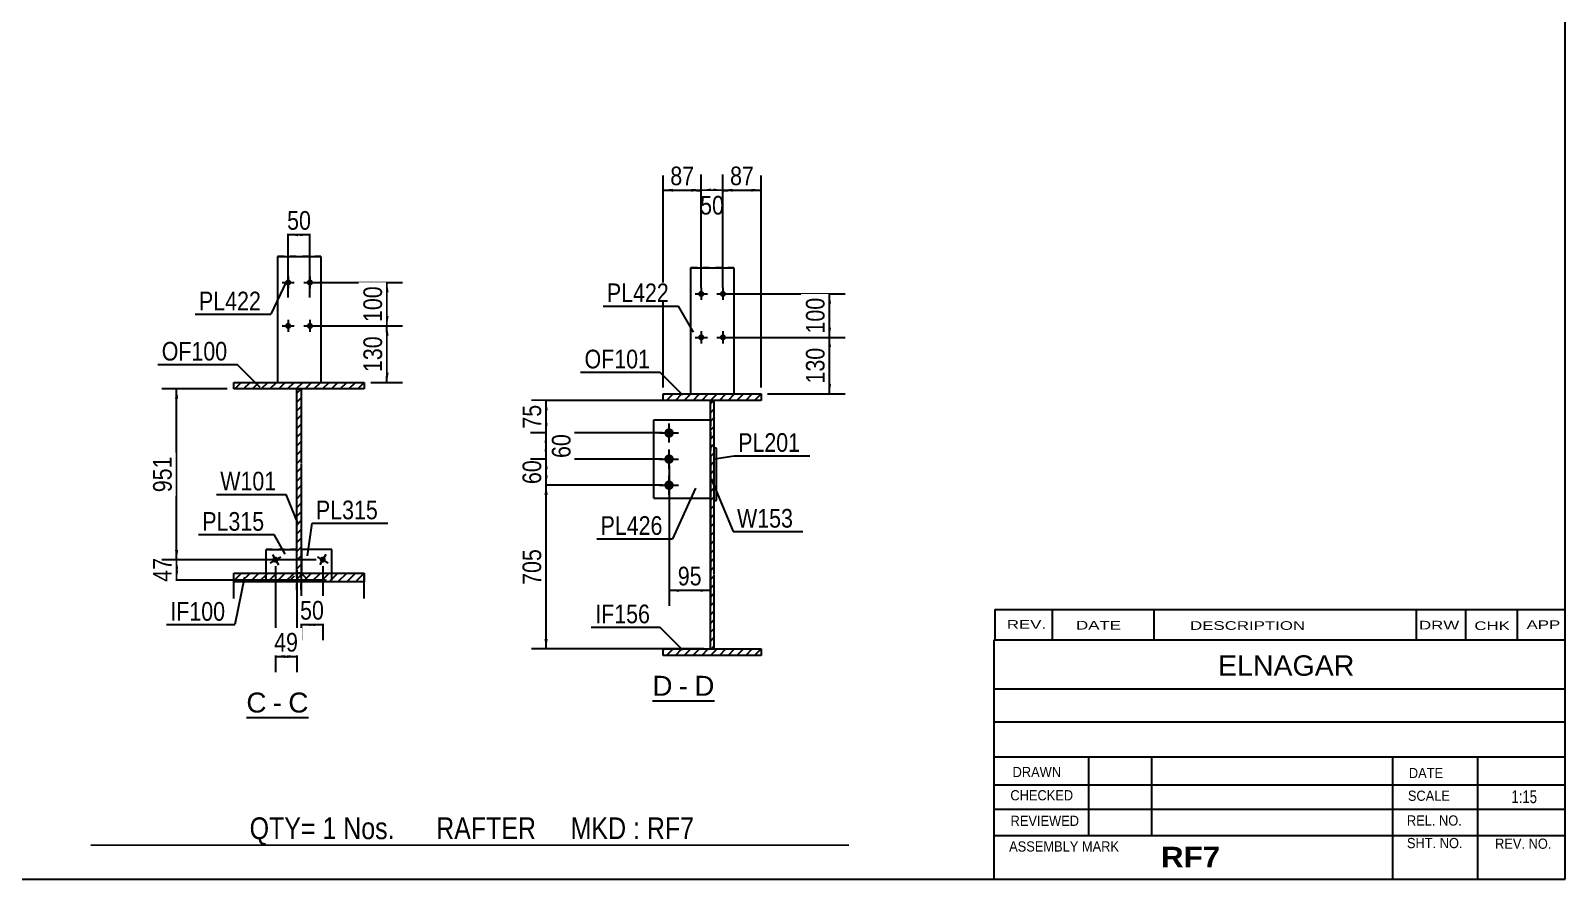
# Model space of a CAD drawing. Header units: millimetres. Extents: x -351 to 51, y -188 to 89.
# Drawn here: x -184.1 to 51.3, y -188.2 to -58 of the extents above; entities that cross this region are included whole.
import ezdxf

# ---------------------------------------------------------------- set-up
doc = ezdxf.new("R2010")
doc.units = ezdxf.units.MM
doc.linetypes.add('DXK_LINE_DOT1', pattern=[1.8814, 0.9407, -0.9407])
doc.styles.add('Arial', font='ARIAL.TTF', dxfattribs={"height": 0.2})
doc.styles.add('Arial Bold', font='ARIALBD.TTF', dxfattribs={"height": 0.2})
doc.styles.add('Arial Narrow', font='ARIALN.TTF', dxfattribs={"height": 0.2})

# ---------------------------------------------------------------- blocks, each defined once
blk = doc.blocks.new('Unknown-623466646-1210')
at = {"color": 5, "linetype": 'Continuous'}
for p, q in [((51.27, -188.17), (51.27, 88.83)), ((-348.73, -188.17), (51.27, -188.17))]:
    blk.add_line(p, q, dxfattribs=at)
blk = doc.blocks.new('Unknown-623466646-12 - 8306')
at = {"color": 7, "linetype": 'Continuous'}
blk.add_line((-88.73, -160.77), (-79.22, -160.77), dxfattribs=at)
at = {"color": 0, "linetype": 'Continuous'}
blk.add_wipeout([(-85.64, -160.02), (-85.64, -156.82), (-88.73, -156.82), (-88.73, -160.02)], dxfattribs=at)
blk.add_wipeout([(-83.26, -160.02), (-83.26, -156.82), (-84.68, -156.82), (-84.68, -160.02)], dxfattribs=at)
at = {"color": 96, "linetype": 'Continuous', "style": 'Arial'}
blk.add_text('D', height=3.06, dxfattribs=at).set_placement((-88.73, -160.02))
at = {"color": 0, "linetype": 'Continuous'}
blk.add_wipeout([(-79.22, -160.02), (-79.22, -156.82), (-82.3, -156.82), (-82.3, -160.02)], dxfattribs=at)
at = {"color": 96, "linetype": 'Continuous', "style": 'Arial'}
for s, p in [('D', (-82.3, -160.02)), ('-', (-84.68, -160.02))]:
    blk.add_text(s, height=3.06, dxfattribs=at).set_placement(p)
blk = doc.blocks.new('Unknown-623466646-14 - 1677')
at = {"color": 7, "linetype": 'Continuous'}
blk.add_line((-150.99, -163.34), (-141.48, -163.34), dxfattribs=at)
at = {"color": 0, "linetype": 'Continuous'}
blk.add_wipeout([(-147.91, -162.59), (-147.91, -159.39), (-150.99, -159.39), (-150.99, -162.59)], dxfattribs=at)
blk.add_wipeout([(-145.52, -162.59), (-145.52, -159.39), (-146.95, -159.39), (-146.95, -162.59)], dxfattribs=at)
at = {"color": 96, "linetype": 'Continuous', "style": 'Arial'}
blk.add_text('C', height=3.06, dxfattribs=at).set_placement((-150.99, -162.59))
at = {"color": 0, "linetype": 'Continuous'}
blk.add_wipeout([(-141.48, -162.59), (-141.48, -159.39), (-144.56, -159.39), (-144.56, -162.59)], dxfattribs=at)
at = {"color": 96, "linetype": 'Continuous', "style": 'Arial'}
for s, p in [('C', (-144.56, -162.59)), ('-', (-146.95, -162.59))]:
    blk.add_text(s, height=3.06, dxfattribs=at).set_placement(p)
blk = doc.blocks.new('Part-623466646-8358 - 8306')
at = {"linetype": 'Continuous'}
h = blk.add_hatch(dxfattribs=at)
h.set_pattern_fill('', scale=0.3, style=0, pattern_type=0)
h.set_pattern_definition([(45, (-72.0698, -152.82), (-0.67352, 0.67352), [])])
h.paths.add_polyline_path([(-72.07, -153.82), (-72.07, -152.82), (-87.07, -152.82), (-87.07, -153.82)])
at = {"color": 2, "linetype": 'Continuous'}
for p, q in [((-87.07, -153.82), (-87.07, -152.82)), ((-87.07, -152.82), (-72.07, -152.82)), ((-72.07, -152.82), (-72.07, -153.82)), ((-72.07, -153.82), (-87.07, -153.82))]:
    blk.add_line(p, q, dxfattribs=at)
blk = doc.blocks.new('Part-623466646-8350 - 8306')
at = {"color": 2, "linetype": 'Continuous'}
for p, q in [((-78.9, -122.05), (-79.3, -122.05)), ((-78.9, -130.05), (-78.9, -122.05)), ((-79.3, -130.05), (-78.9, -130.05))]:
    blk.add_line(p, q, dxfattribs=at)
at = {"color": 7, "linetype": 'DXK_LINE_DOT1'}
blk.add_line((-79.3, -122.05), (-79.3, -130.05), dxfattribs=at)
blk = doc.blocks.new('Part-623466646-8334 - 8306')
at = {"linetype": 'Continuous'}
h = blk.add_hatch(dxfattribs=at)
h.set_pattern_fill('', scale=0.3, style=0, pattern_type=0)
h.set_pattern_definition([(45, (-72.0698, -113.7215), (-0.67352, 0.67352), [])])
h.paths.add_polyline_path([(-72.07, -114.72), (-72.07, -113.72), (-87.07, -113.72), (-87.07, -114.72)])
at = {"color": 2, "linetype": 'Continuous'}
for p, q in [((-87.07, -114.72), (-87.07, -113.72)), ((-87.07, -113.72), (-72.07, -113.72)), ((-72.07, -114.72), (-87.07, -114.72)), ((-72.07, -113.72), (-72.07, -114.72))]:
    blk.add_line(p, q, dxfattribs=at)
blk = doc.blocks.new('Part-623466646-8394 - 8306')
at = {"color": 2, "linetype": 'Continuous'}
for p, q in [((-88.51, -129.72), (-88.51, -117.72)), ((-88.51, -117.72), (-79.84, -117.72)), ((-88.51, -129.72), (-79.84, -129.72))]:
    blk.add_line(p, q, dxfattribs=at)
at = {"color": 7, "linetype": 'DXK_LINE_DOT1'}
blk.add_line((-79.84, -117.72), (-79.84, -129.72), dxfattribs=at)
blk = doc.blocks.new('Part-623466646-8338 - 8306')
at = {"linetype": 'Continuous'}
h = blk.add_hatch(dxfattribs=at)
h.set_pattern_fill('', scale=0.3, style=0, pattern_type=0)
h.set_pattern_definition([(45, (-79.3032, -114.7215), (-0.67352, 0.67352), [])])
h.paths.add_polyline_path([(-79.3, -152.82), (-79.3, -114.72), (-79.84, -114.72), (-79.84, -152.82)])
at = {"color": 2, "linetype": 'Continuous'}
for p, q in [((-79.84, -141.39), (-79.84, -114.72)), ((-79.84, -114.72), (-79.3, -114.72)), ((-79.3, -114.72), (-79.3, -141.39)), ((-79.84, -152.82), (-79.84, -141.49)), ((-79.3, -141.49), (-79.3, -152.82)), ((-79.3, -152.82), (-79.84, -152.82))]:
    blk.add_line(p, q, dxfattribs=at)
blk = doc.blocks.new('Part-623466646-8353 - 8306')
at = {"color": 2, "linetype": 'Continuous'}
for p, q in [((-82.9, -94.39), (-82.9, -113.72)), ((-82.9, -94.39), (-76.24, -94.39)), ((-76.24, -94.39), (-76.24, -113.72))]:
    blk.add_line(p, q, dxfattribs=at)
at = {"color": 7, "linetype": 'DXK_LINE_DOT1'}
for p, q in [((-76.24, -94.39), (-82.9, -94.39)), ((-82.9, -113.72), (-76.24, -113.72))]:
    blk.add_line(p, q, dxfattribs=at)
blk = doc.blocks.new('Bolt-623466646-8424 - 8306')
at = {"linetype": 'Continuous'}
for points in [[(-80.77, -98.39, -1), (-81.7, -98.39, -1)], [(-77.44, -98.39, -1), (-78.37, -98.39, -1)], [(-80.77, -105.05, -1), (-81.7, -105.05, -1)], [(-77.44, -105.05, -1), (-78.37, -105.05, -1)]]:
    blk.add_hatch(color=3, dxfattribs=at).paths.add_polyline_path(points)
at = {"color": 3, "linetype": 'Continuous'}
for p, q in [((-82.17, -98.39), (-80.3, -98.39)), ((-81.24, -97.45), (-81.24, -99.32)), ((-78.84, -98.39), (-76.97, -98.39)), ((-77.9, -97.45), (-77.9, -99.32)), ((-82.17, -105.05), (-80.3, -105.05)), ((-81.24, -104.12), (-81.24, -105.99)), ((-78.84, -105.05), (-76.97, -105.05)), ((-77.9, -104.12), (-77.9, -105.99))]:
    blk.add_line(p, q, dxfattribs=at)
blk = doc.blocks.new('Bolt-623466646-8442 - 8306')
at = {"linetype": 'Continuous'}
for points in [[(-86.17, -118.99, -1), (-86.17, -120.45, -1)], [(-86.17, -122.99, -1), (-86.17, -124.45, -1)], [(-86.17, -126.99, -1), (-86.17, -128.45, -1)]]:
    blk.add_hatch(color=3, dxfattribs=at).paths.add_polyline_path(points)
at = {"color": 3, "linetype": 'Continuous'}
for p, q in [((-87.64, -119.72), (-84.71, -119.72)), ((-86.17, -121.19), (-86.17, -118.25)), ((-86.17, -125.19), (-86.17, -122.25)), ((-87.64, -123.72), (-84.71, -123.72)), ((-86.17, -129.19), (-86.17, -126.25)), ((-87.64, -127.72), (-84.71, -127.72))]:
    blk.add_line(p, q, dxfattribs=at)
blk = doc.blocks.new('Bolt-623466646-1680 - 1677')
at = {"linetype": 'Continuous'}
blk.add_hatch(color=3, dxfattribs=at).paths.add_polyline_path([(-138.87, -139.38, -1), (-139.68, -138.92, -1)])
at = {"color": 3, "linetype": 'Continuous'}
for p, q in [((-140.09, -138.69), (-138.46, -139.61)), ((-138.81, -138.33), (-139.73, -139.96))]:
    blk.add_line(p, q, dxfattribs=at)
blk = doc.blocks.new('Part-623466646-1707 - 1677')
at = {"color": 2, "linetype": 'Continuous'}
for p, q in [((-146.24, -92.63), (-146.24, -111.96)), ((-146.24, -92.63), (-139.57, -92.63)), ((-139.57, -92.63), (-139.57, -111.96))]:
    blk.add_line(p, q, dxfattribs=at)
at = {"color": 7, "linetype": 'DXK_LINE_DOT1'}
for p, q in [((-139.57, -92.63), (-146.24, -92.63)), ((-146.24, -111.96), (-139.57, -111.96))]:
    blk.add_line(p, q, dxfattribs=at)
blk = doc.blocks.new('Part-623466646-1733 - 1677')
at = {"color": 2, "linetype": 'Continuous'}
for p, q in [((-137.89, -137.61), (-142.55, -137.61)), ((-142.55, -137.61), (-142.55, -141.22)), ((-137.89, -141.22), (-137.89, -137.61))]:
    blk.add_line(p, q, dxfattribs=at)
at = {"color": 7, "linetype": 'DXK_LINE_DOT1'}
for p, q in [((-137.89, -137.61), (-142.55, -137.61)), ((-142.55, -141.22), (-142.55, -141.28)), ((-142.55, -141.28), (-141.55, -142.28)), ((-141.55, -142.28), (-137.89, -142.28)), ((-137.89, -142.28), (-137.89, -141.22))]:
    blk.add_line(p, q, dxfattribs=at)
blk = doc.blocks.new('Part-623466646-1738 - 1677')
at = {"color": 2, "linetype": 'Continuous'}
for p, q in [((-147.93, -137.61), (-143.26, -137.61)), ((-147.93, -141.22), (-147.93, -137.61)), ((-143.26, -141.22), (-143.26, -137.61))]:
    blk.add_line(p, q, dxfattribs=at)
at = {"color": 7, "linetype": 'DXK_LINE_DOT1'}
for p, q in [((-143.26, -137.61), (-147.93, -137.61)), ((-147.93, -142.28), (-147.93, -141.22)), ((-147.93, -142.28), (-144.26, -142.28)), ((-144.26, -142.28), (-143.26, -141.28)), ((-143.26, -141.28), (-143.26, -141.22))]:
    blk.add_line(p, q, dxfattribs=at)
blk = doc.blocks.new('Bolt-623466646-1749 - 1677')
at = {"linetype": 'Continuous'}
blk.add_hatch(color=3, dxfattribs=at).paths.add_polyline_path([(-146.13, -138.92, -1), (-146.95, -139.38, -1)])
at = {"color": 3, "linetype": 'Continuous'}
for p, q in [((-147.35, -139.61), (-145.73, -138.69)), ((-147, -138.33), (-146.08, -139.96))]:
    blk.add_line(p, q, dxfattribs=at)
blk = doc.blocks.new('Bolt-623466646-1775 - 1677')
at = {"linetype": 'Continuous'}
for points in [[(-144.11, -96.63, -1), (-145.04, -96.63, -1)], [(-140.77, -96.63, -1), (-141.71, -96.63, -1)], [(-144.11, -103.3, -1), (-145.04, -103.3, -1)], [(-140.77, -103.3, -1), (-141.71, -103.3, -1)]]:
    blk.add_hatch(color=3, dxfattribs=at).paths.add_polyline_path(points)
at = {"color": 3, "linetype": 'Continuous'}
for p, q in [((-144.57, -95.7), (-144.57, -97.56)), ((-141.24, -95.7), (-141.24, -97.56)), ((-145.51, -96.63), (-143.64, -96.63)), ((-142.17, -96.63), (-140.31, -96.63)), ((-145.51, -103.3), (-143.64, -103.3)), ((-144.57, -102.36), (-144.57, -104.23)), ((-142.17, -103.3), (-140.31, -103.3)), ((-141.24, -102.36), (-141.24, -104.23))]:
    blk.add_line(p, q, dxfattribs=at)
blk = doc.blocks.new('Part-623466646-1784 - 1677')
at = {"linetype": 'Continuous'}
h = blk.add_hatch(dxfattribs=at)
h.set_pattern_fill('', scale=0.3, style=0, pattern_type=0)
h.set_pattern_definition([(45, (-132.9075, -111.9624), (-0.67352, 0.67352), [])])
h.paths.add_polyline_path([(-132.91, -112.96), (-132.91, -111.96), (-152.91, -111.96), (-152.91, -112.96)])
at = {"color": 2, "linetype": 'Continuous'}
for p, q in [((-152.91, -112.96), (-152.91, -111.96)), ((-152.91, -111.96), (-132.91, -111.96)), ((-132.91, -112.96), (-152.91, -112.96)), ((-132.91, -111.96), (-132.91, -112.96))]:
    blk.add_line(p, q, dxfattribs=at)
blk = doc.blocks.new('Part-623466646-1790 - 1677')
at = {"linetype": 'Continuous'}
h = blk.add_hatch(dxfattribs=at)
h.set_pattern_fill('', scale=0.3, style=0, pattern_type=0)
h.set_pattern_definition([(45, (-142.5742, -112.9624), (-0.67352, 0.67352), [])])
h.paths.add_polyline_path([(-142.57, -141.22), (-142.57, -112.96), (-143.24, -112.96), (-143.24, -141.22)])
at = {"color": 2, "linetype": 'Continuous'}
for p, q in [((-143.24, -124.3), (-143.24, -112.96)), ((-143.24, -112.96), (-142.57, -112.96)), ((-142.57, -112.96), (-142.57, -124.3)), ((-143.24, -141.22), (-143.24, -124.4)), ((-142.57, -124.4), (-142.57, -141.22)), ((-142.57, -141.22), (-143.24, -141.22))]:
    blk.add_line(p, q, dxfattribs=at)
at = {"color": 7, "linetype": 'DXK_LINE_DOT1'}
for p, q in [((-143.24, -143.76), (-143.24, -141.22)), ((-142.57, -143.76), (-142.57, -141.22))]:
    blk.add_line(p, q, dxfattribs=at)
blk = doc.blocks.new('Part-623466646-1813 - 1677')
at = {"linetype": 'Continuous'}
h = blk.add_hatch(dxfattribs=at)
h.set_pattern_fill('', scale=0.3, style=0, pattern_type=0)
h.set_pattern_definition([(45, (-132.9075, -141.2236), (-0.67352, 0.67352), [])])
h.paths.add_polyline_path([(-132.91, -142.57), (-132.91, -141.22), (-152.91, -141.22), (-152.91, -142.57)])
at = {"color": 7, "linetype": 'DXK_LINE_DOT1'}
for p, q in [((-152.91, -142.57), (-152.91, -141.22)), ((-132.91, -142.57), (-132.91, -141.22))]:
    blk.add_line(p, q, dxfattribs=at)
at = {"color": 2, "linetype": 'Continuous'}
for p, q in [((-152.91, -142.57), (-152.91, -141.22)), ((-152.91, -141.22), (-132.91, -141.22)), ((-152.91, -145.11), (-152.91, -142.57)), ((-132.91, -142.57), (-152.91, -142.57)), ((-132.91, -141.22), (-132.91, -142.57)), ((-132.91, -145.11), (-132.91, -142.57))]:
    blk.add_line(p, q, dxfattribs=at)
blk = doc.blocks.new('StraightDimension-623466646-8583 - 8306')
at = {"linetype": 'Continuous'}
for points in [[(-79.74, -82.72), (-81.24, -82.47), (-79.74, -82.22)], [(-79.4, -82.22), (-77.9, -82.47), (-79.4, -82.72)]]:
    blk.add_hatch(color=7, dxfattribs=at).paths.add_polyline_path(points)
at = {"color": 7, "linetype": 'Continuous'}
for p, q in [((-81.24, -97.39), (-81.24, -80.07)), ((-77.9, -97.39), (-77.9, -80.07)), ((-81.24, -82.47), (-77.9, -82.47))]:
    blk.add_line(p, q, dxfattribs=at)
at = {"color": 0}
blk.add_wipeout([(-77.14, -86.82), (-77.14, -82.62), (-82, -82.62), (-82, -86.82)], dxfattribs=at)
at = {"color": 3, "style": 'Arial Narrow'}
blk.add_text('50', height=2.863, dxfattribs=at).set_placement((-81.4, -86.22))
blk = doc.blocks.new('StraightDimension-623466646-8551 - 8306')
at = {"linetype": 'Continuous'}
for points in [[(-61.82, -99.89), (-61.57, -98.39), (-61.32, -99.89)], [(-61.32, -103.55), (-61.57, -105.05), (-61.82, -103.55)]]:
    blk.add_hatch(color=7, dxfattribs=at).paths.add_polyline_path(points)
at = {"color": 7, "linetype": 'Continuous'}
for p, q in [((-76.9, -98.39), (-59.17, -98.39)), ((-61.57, -105.05), (-61.57, -98.39)), ((-76.9, -105.05), (-59.17, -105.05))]:
    blk.add_line(p, q, dxfattribs=at)
at = {"color": 0}
blk.add_wipeout([(-61.72, -98.38), (-65.92, -98.38), (-65.92, -105.06), (-61.72, -105.06)], dxfattribs=at)
at = {"color": 3, "style": 'Arial Narrow'}
blk.add_text('100', height=2.863, rotation=90.0002, dxfattribs=at).set_placement((-62.32, -104.46))
blk = doc.blocks.new('StraightDimension-623466646-8552 - 8306')
at = {"linetype": 'Continuous'}
for points in [[(-61.82, -106.55), (-61.57, -105.05), (-61.32, -106.55)], [(-61.32, -112.22), (-61.57, -113.72), (-61.82, -112.22)]]:
    blk.add_hatch(color=7, dxfattribs=at).paths.add_polyline_path(points)
at = {"color": 7, "linetype": 'Continuous'}
for p, q in [((-76.9, -105.05), (-59.17, -105.05)), ((-61.57, -113.72), (-61.57, -105.05)), ((-71.07, -113.72), (-59.17, -113.72))]:
    blk.add_line(p, q, dxfattribs=at)
at = {"color": 0}
blk.add_wipeout([(-61.72, -106.05), (-65.92, -106.05), (-65.92, -112.73), (-61.72, -112.73)], dxfattribs=at)
at = {"color": 3, "style": 'Arial Narrow'}
blk.add_text('130', height=2.863, rotation=90.0002, dxfattribs=at).set_placement((-62.32, -112.13))
blk = doc.blocks.new('StraightDimension-623466646-8561 - 8306')
at = {"linetype": 'Continuous'}
for points in [[(-105.28, -116.22), (-105.03, -114.72), (-104.78, -116.22)], [(-104.78, -118.22), (-105.03, -119.72), (-105.28, -118.22)]]:
    blk.add_hatch(color=7, dxfattribs=at).paths.add_polyline_path(points)
at = {"color": 7, "linetype": 'Continuous'}
for p, q in [((-80.84, -114.72), (-107.28, -114.72)), ((-105.03, -119.72), (-105.03, -114.72)), ((-87.17, -119.72), (-107.28, -119.72))]:
    blk.add_line(p, q, dxfattribs=at)
at = {"color": 0}
blk.add_wipeout([(-105.18, -114.79), (-109.38, -114.79), (-109.38, -119.65), (-105.18, -119.65)], dxfattribs=at)
at = {"color": 3, "style": 'Arial Narrow'}
blk.add_text('75', height=2.863, rotation=90.0002, dxfattribs=at).set_placement((-105.78, -119.05))
blk = doc.blocks.new('StraightDimension-623466646-8564 - 8306')
at = {"linetype": 'Continuous'}
for points in [[(-105.28, -129.22), (-105.03, -127.72), (-104.78, -129.22)], [(-104.78, -151.32), (-105.03, -152.82), (-105.28, -151.32)]]:
    blk.add_hatch(color=7, dxfattribs=at).paths.add_polyline_path(points)
at = {"color": 7, "linetype": 'Continuous'}
for p, q in [((-87.17, -127.72), (-107.28, -127.72)), ((-105.03, -152.82), (-105.03, -127.72)), ((-80.84, -152.82), (-107.28, -152.82))]:
    blk.add_line(p, q, dxfattribs=at)
at = {"color": 0}
blk.add_wipeout([(-105.18, -136.93), (-109.38, -136.93), (-109.38, -143.61), (-105.18, -143.61)], dxfattribs=at)
at = {"color": 3, "style": 'Arial Narrow'}
blk.add_text('705', height=2.863, rotation=90.0002, dxfattribs=at).set_placement((-105.78, -143.01))
blk = doc.blocks.new('StraightDimension-623466646-8582 - 8306')
at = {"linetype": 'Continuous'}
for points in [[(-76.4, -82.72), (-77.9, -82.47), (-76.4, -82.22)], [(-73.57, -82.22), (-72.07, -82.47), (-73.57, -82.72)]]:
    blk.add_hatch(color=7, dxfattribs=at).paths.add_polyline_path(points)
at = {"color": 7, "linetype": 'Continuous'}
for p, q in [((-77.9, -97.39), (-77.9, -80.22)), ((-72.07, -112.72), (-72.07, -80.22)), ((-77.9, -82.47), (-72.07, -82.47))]:
    blk.add_line(p, q, dxfattribs=at)
at = {"color": 0}
blk.add_wipeout([(-72.56, -82.32), (-72.56, -78.12), (-77.41, -78.12), (-77.41, -82.32)], dxfattribs=at)
at = {"color": 3, "style": 'Arial Narrow'}
blk.add_text('87', height=2.863, dxfattribs=at).set_placement((-76.81, -81.72))
blk = doc.blocks.new('StraightDimension-623466646-8584 - 8306')
at = {"linetype": 'Continuous'}
for points in [[(-85.57, -82.72), (-87.07, -82.47), (-85.57, -82.22)], [(-82.74, -82.22), (-81.24, -82.47), (-82.74, -82.72)]]:
    blk.add_hatch(color=7, dxfattribs=at).paths.add_polyline_path(points)
at = {"color": 7, "linetype": 'Continuous'}
for p, q in [((-87.07, -112.72), (-87.07, -80.22)), ((-81.24, -97.39), (-81.24, -80.22)), ((-87.07, -82.47), (-81.24, -82.47))]:
    blk.add_line(p, q, dxfattribs=at)
at = {"color": 0}
blk.add_wipeout([(-81.73, -82.32), (-81.73, -78.12), (-86.58, -78.12), (-86.58, -82.32)], dxfattribs=at)
at = {"color": 3, "style": 'Arial Narrow'}
blk.add_text('87', height=2.863, dxfattribs=at).set_placement((-85.98, -81.72))
blk = doc.blocks.new('StraightDimension-623466646-8672 - 8306')
at = {"linetype": 'Continuous'}
for points in [[(-84.67, -144.09), (-86.17, -143.84), (-84.67, -143.59)], [(-81.34, -143.59), (-79.84, -143.84), (-81.34, -144.09)]]:
    blk.add_hatch(color=7, dxfattribs=at).paths.add_polyline_path(points)
at = {"color": 7, "linetype": 'Continuous'}
for p, q in [((-86.17, -124.72), (-86.17, -146.24)), ((-79.84, -124.72), (-79.84, -146.24)), ((-86.17, -143.84), (-79.84, -143.84))]:
    blk.add_line(p, q, dxfattribs=at)
at = {"color": 0}
blk.add_wipeout([(-80.58, -143.69), (-80.58, -139.49), (-85.43, -139.49), (-85.43, -143.69)], dxfattribs=at)
at = {"color": 3, "style": 'Arial Narrow'}
blk.add_text('95', height=2.863, dxfattribs=at).set_placement((-84.83, -143.09))
blk = doc.blocks.new('StraightDimension-623466646-9466 - 8306')
at = {"linetype": 'Continuous'}
for points in [[(-105.28, -125.22), (-105.03, -123.72), (-104.78, -125.22)], [(-104.78, -126.22), (-105.03, -127.72), (-105.28, -126.22)]]:
    blk.add_hatch(color=7, dxfattribs=at).paths.add_polyline_path(points)
at = {"color": 7, "linetype": 'Continuous'}
for p, q in [((-87.17, -123.72), (-107.28, -123.72)), ((-105.03, -127.72), (-105.03, -123.72)), ((-87.17, -127.72), (-107.28, -127.72))]:
    blk.add_line(p, q, dxfattribs=at)
at = {"color": 0}
blk.add_wipeout([(-105.18, -123.29), (-109.38, -123.29), (-109.38, -128.15), (-105.18, -128.15)], dxfattribs=at)
at = {"color": 3, "style": 'Arial Narrow'}
blk.add_text('60', height=2.863, rotation=90.0002, dxfattribs=at).set_placement((-105.78, -127.55))
blk = doc.blocks.new('StraightDimension-623466646-9468 - 8306')
at = {"linetype": 'Continuous'}
for points in [[(-105.28, -121.22), (-105.03, -119.72), (-104.78, -121.22)], [(-104.78, -122.22), (-105.03, -123.72), (-105.28, -122.22)]]:
    blk.add_hatch(color=7, dxfattribs=at).paths.add_polyline_path(points)
at = {"color": 7, "linetype": 'Continuous'}
for p, q in [((-87.17, -119.72), (-107.43, -119.72)), ((-105.03, -123.72), (-105.03, -119.72)), ((-87.17, -123.72), (-107.43, -123.72))]:
    blk.add_line(p, q, dxfattribs=at)
at = {"color": 0}
blk.add_wipeout([(-100.68, -119.29), (-104.88, -119.29), (-104.88, -124.15), (-100.68, -124.15)], dxfattribs=at)
at = {"color": 3, "style": 'Arial Narrow'}
blk.add_text('60', height=2.863, rotation=90.0002, dxfattribs=at).set_placement((-101.28, -123.55))
blk = doc.blocks.new('StraightDimension-623466646-8698 - 1677')
at = {"linetype": 'Continuous'}
for points in [[(-141.07, -149.34), (-142.57, -149.09), (-141.07, -148.84)], [(-140.77, -148.84), (-139.27, -149.09), (-140.77, -149.34)]]:
    blk.add_hatch(color=7, dxfattribs=at).paths.add_polyline_path(points)
at = {"color": 7, "linetype": 'Continuous'}
for p, q in [((-142.57, -141.17), (-142.57, -151.49)), ((-139.27, -140.15), (-139.27, -151.49)), ((-142.57, -149.09), (-139.27, -149.09))]:
    blk.add_line(p, q, dxfattribs=at)
at = {"color": 0}
blk.add_wipeout([(-138.5, -148.94), (-138.5, -144.74), (-143.35, -144.74), (-143.35, -148.94)], dxfattribs=at)
at = {"color": 3, "style": 'Arial Narrow'}
blk.add_text('50', height=2.863, dxfattribs=at).set_placement((-142.75, -148.34))
blk = doc.blocks.new('StraightDimension-623466646-8684 - 1677')
at = {"linetype": 'Continuous'}
for points in [[(-161.94, -140.65), (-161.69, -139.15), (-161.44, -140.65)], [(-161.44, -140.78), (-161.69, -142.28), (-161.94, -140.78)]]:
    blk.add_hatch(color=7, dxfattribs=at).paths.add_polyline_path(points)
at = {"color": 7, "linetype": 'Continuous'}
for p, q in [((-140.27, -139.15), (-163.94, -139.15)), ((-161.69, -142.28), (-161.69, -139.15)), ((-138.89, -142.28), (-163.94, -142.28))]:
    blk.add_line(p, q, dxfattribs=at)
at = {"color": 0}
blk.add_wipeout([(-161.84, -138.29), (-166.04, -138.29), (-166.04, -143.14), (-161.84, -143.14)], dxfattribs=at)
at = {"color": 3, "style": 'Arial Narrow'}
blk.add_text('47', height=2.863, rotation=90.0002, dxfattribs=at).set_placement((-162.44, -142.54))
blk = doc.blocks.new('StraightDimension-623466646-8683 - 1677')
at = {"linetype": 'Continuous'}
for points in [[(-161.94, -114.46), (-161.69, -112.96), (-161.44, -114.46)], [(-161.44, -137.65), (-161.69, -139.15), (-161.94, -137.65)]]:
    blk.add_hatch(color=7, dxfattribs=at).paths.add_polyline_path(points)
at = {"color": 7, "linetype": 'Continuous'}
for p, q in [((-153.91, -112.96), (-163.94, -112.96)), ((-161.69, -139.15), (-161.69, -112.96)), ((-140.27, -139.15), (-163.94, -139.15))]:
    blk.add_line(p, q, dxfattribs=at)
at = {"color": 0}
blk.add_wipeout([(-161.84, -122.72), (-166.04, -122.72), (-166.04, -129.4), (-161.84, -129.4)], dxfattribs=at)
at = {"color": 3, "style": 'Arial Narrow'}
blk.add_text('951', height=2.863, rotation=90.0002, dxfattribs=at).set_placement((-162.44, -128.8))
blk = doc.blocks.new('StraightDimension-623466646-8706 - 1677')
at = {"linetype": 'Continuous'}
for points in [[(-145.04, -154.24), (-146.54, -153.99), (-145.04, -153.74)], [(-144.76, -153.74), (-143.26, -153.99), (-144.76, -154.24)]]:
    blk.add_hatch(color=7, dxfattribs=at).paths.add_polyline_path(points)
at = {"color": 7, "linetype": 'Continuous'}
for p, q in [((-146.54, -140.15), (-146.54, -156.39)), ((-143.26, -140.76), (-143.26, -156.39)), ((-146.54, -153.99), (-143.26, -153.99))]:
    blk.add_line(p, q, dxfattribs=at)
at = {"color": 0}
blk.add_wipeout([(-142.47, -153.84), (-142.47, -149.64), (-147.33, -149.64), (-147.33, -153.84)], dxfattribs=at)
at = {"color": 3, "style": 'Arial Narrow'}
blk.add_text('49', height=2.863, dxfattribs=at).set_placement((-146.73, -153.24))
blk = doc.blocks.new('StraightDimension-623466646-9380 - 1677')
at = {"linetype": 'Continuous'}
for points in [[(-129.68, -98.13), (-129.43, -96.63), (-129.18, -98.13)], [(-129.18, -101.8), (-129.43, -103.3), (-129.68, -101.8)]]:
    blk.add_hatch(color=7, dxfattribs=at).paths.add_polyline_path(points)
at = {"color": 7, "linetype": 'Continuous'}
for p, q in [((-140.24, -96.63), (-127.03, -96.63)), ((-129.43, -103.3), (-129.43, -96.63)), ((-140.24, -103.3), (-127.03, -103.3))]:
    blk.add_line(p, q, dxfattribs=at)
at = {"color": 0}
blk.add_wipeout([(-129.58, -96.62), (-133.78, -96.62), (-133.78, -103.3), (-129.58, -103.3)], dxfattribs=at)
at = {"color": 3, "style": 'Arial Narrow'}
blk.add_text('100', height=2.863, rotation=90.0002, dxfattribs=at).set_placement((-130.18, -102.7))
blk = doc.blocks.new('StraightDimension-623466646-1883 - 1677')
at = {"linetype": 'Continuous'}
for points in [[(-143.07, -89.55), (-144.57, -89.3), (-143.07, -89.05)], [(-142.74, -89.05), (-141.24, -89.3), (-142.74, -89.55)]]:
    blk.add_hatch(color=7, dxfattribs=at).paths.add_polyline_path(points)
at = {"color": 7, "linetype": 'Continuous'}
for p, q in [((-144.57, -98.96), (-144.57, -87.05)), ((-141.24, -98.96), (-141.24, -87.05)), ((-144.57, -89.3), (-141.24, -89.3))]:
    blk.add_line(p, q, dxfattribs=at)
at = {"color": 0}
blk.add_wipeout([(-140.48, -89.15), (-140.48, -84.95), (-145.34, -84.95), (-145.34, -89.15)], dxfattribs=at)
at = {"color": 3, "style": 'Arial Narrow'}
blk.add_text('50', height=2.863, dxfattribs=at).set_placement((-144.74, -88.55))
blk = doc.blocks.new('StraightDimension-623466646-9381 - 1677')
at = {"linetype": 'Continuous'}
for points in [[(-129.68, -104.8), (-129.43, -103.3), (-129.18, -104.8)], [(-129.18, -110.46), (-129.43, -111.96), (-129.68, -110.46)]]:
    blk.add_hatch(color=7, dxfattribs=at).paths.add_polyline_path(points)
at = {"color": 7, "linetype": 'Continuous'}
for p, q in [((-140.24, -103.3), (-127.03, -103.3)), ((-129.43, -111.96), (-129.43, -103.3)), ((-131.91, -111.96), (-127.03, -111.96))]:
    blk.add_line(p, q, dxfattribs=at)
at = {"color": 0}
blk.add_wipeout([(-129.58, -104.29), (-133.78, -104.29), (-133.78, -110.97), (-129.58, -110.97)], dxfattribs=at)
at = {"color": 3, "style": 'Arial Narrow'}
blk.add_text('130', height=2.863, rotation=90.0002, dxfattribs=at).set_placement((-130.18, -110.37))
blk = doc.blocks.new('CBS_CALLOFF-623466646-11649')
at = {"color": 7, "linetype": 'Continuous'}
blk.add_line((-174.85, -182.9), (-58.62, -182.92), dxfattribs=at)
at = {"color": 3, "linetype": 'Continuous', "style": 'Arial Narrow'}
blk.add_text('QTY= 1 Nos.      RAFTER     MKD : RF7', height=3.3405, dxfattribs=at).set_placement((-150.49, -182.01))
blk = doc.blocks.new('CBS_NAME_BLOG-623466646-11650')
at = {"color": 7, "linetype": 'Continuous'}
for p, q in [((-36.32, -151.42), (51.2, -151.42)), ((-36.32, -188.12), (-36.32, -151.42)), ((-36.32, -158.95), (51.2, -158.95)), ((-36.24, -164.01), (51.27, -164.01)), ((-36.32, -169.38), (51.2, -169.38)), ((-21.79, -181.48), (-21.79, -169.39)), ((-12.11, -181.46), (-12.11, -169.39)), ((24.81, -188.12), (24.81, -169.39)), ((37.86, -188.12), (37.86, -169.38)), ((-36.31, -173.68), (51.27, -173.66)), ((-36.32, -177.42), (51.2, -177.42)), ((-36.32, -181.47), (51.2, -181.47)), ((-36.32, -188.17), (51.27, -188.17))]:
    blk.add_line(p, q, dxfattribs=at)
at = {"color": 3, "linetype": 'Continuous', "style": 'Arial'}
blk.add_text('ELNAGAR', height=3.133, dxfattribs=at).set_placement((-1.99, -156.95))
at = {"color": 3, "linetype": 'Continuous'}
for s, height, style, width, p in [('DRAWN', 1.566, 'Arial', 0.9, (-33.49, -172.49)), ('DATE', 1.566, 'Arial', 0.9, (27.28, -172.65)), ('CHECKED', 1.566, 'Arial', 0.9, (-33.83, -176.06)), ('SCALE', 1.566, 'Arial', 0.9, (27.13, -176.13)), ('1:15', 1.957, 'Arial Narrow', 0.9, (43.01, -176.48)), ('REVIEWED', 1.566, 'Arial', 0.9, (-33.8, -179.98)), ('REL. NO.', 1.566, 'Arial', 0.9, (26.98, -179.93)), ('ASSEMBLY MARK', 1.5663, 'Arial', 0.9, (-34.02, -183.91)), ('RF7', 3.131, 'Arial Bold', 1.1, (-10.74, -186.31)), ('SHT. NO.', 1.566, 'Arial', 0.9, (26.98, -183.39)), ('REV. NO.', 1.566, 'Arial', 0.9, (40.5, -183.49))]:
    blk.add_text(s, height=height, dxfattribs=dict(at, style=style, width=width)).set_placement(p)
blk = doc.blocks.new('CBS_REVISION-623466646-11651')
at = {"color": 7, "linetype": 'Continuous'}
for p, q in [((-36.23, -146.78), (-36.23, -151.42)), ((-36.23, -146.79), (51.27, -146.79)), ((-27.44, -146.79), (-27.44, -151.42)), ((-11.84, -146.78), (-11.84, -151.35)), ((28.41, -146.79), (28.41, -151.41)), ((35.95, -146.79), (35.95, -151.42)), ((43.9, -146.79), (43.9, -151.42)), ((-36.23, -151.42), (51.26, -151.42))]:
    blk.add_line(p, q, dxfattribs=at)
at = {"color": 7, "style": 'Arial Narrow', "width": 1.7}
for s, height, p in [('REV.', 1.326, (-34.37, -149.74)), ('DATE', 1.326, (-23.75, -149.86)), ('DESCRIPTION', 1.3257, (-6.27, -149.91)), ('DRW', 1.326, (28.84, -149.85)), ('CHK', 1.326, (37.33, -149.94)), ('APP', 1.326, (45.33, -149.78))]:
    blk.add_text(s, height=height, dxfattribs=at).set_placement(p)
blk = doc.blocks.new('Mark-623466646-8452 - 8306')
at = {"color": 7, "linetype": 'Continuous'}
blk.add_line((-84.05, -113.94), (-87.59, -110.41), dxfattribs=at)
at = {"color": 0}
blk.add_wipeout([(-89.09, -109.81), (-89.09, -106.81), (-99.13, -106.81), (-99.13, -109.81)], dxfattribs=at)
blk.add_wipeout([(-89.09, -109.81), (-89.09, -106.81), (-99.13, -106.81), (-99.13, -109.81)], dxfattribs=at)
at = {"color": 7, "linetype": 'Continuous'}
blk.add_line((-99.73, -110.41), (-87.59, -110.41), dxfattribs=at)
at = {"color": 3, "style": 'Arial Narrow'}
blk.add_text('OF101', height=2.863, dxfattribs=at).set_placement((-99.13, -109.81))
blk = doc.blocks.new('Mark-623466646-8455 - 8306')
at = {"color": 0}
blk.add_wipeout([(-67.15, -134.23), (-67.15, -131.23), (-75.74, -131.23), (-75.74, -134.23)], dxfattribs=at)
blk.add_wipeout([(-67.15, -134.23), (-67.15, -131.23), (-75.74, -131.23), (-75.74, -134.23)], dxfattribs=at)
at = {"color": 7, "linetype": 'Continuous'}
for p, q in [((-79.71, -126.74), (-76.34, -134.83)), ((-76.34, -134.83), (-65.65, -134.83))]:
    blk.add_line(p, q, dxfattribs=at)
at = {"color": 3, "style": 'Arial Narrow'}
blk.add_text('W153', height=2.863, dxfattribs=at).set_placement((-75.74, -134.23))
blk = doc.blocks.new('Mark-623466646-8458 - 8306')
at = {"color": 0}
blk.add_wipeout([(-66.07, -122.61), (-66.07, -119.61), (-75.57, -119.61), (-75.57, -122.61)], dxfattribs=at)
blk.add_wipeout([(-66.07, -122.61), (-66.07, -119.61), (-75.57, -119.61), (-75.57, -122.61)], dxfattribs=at)
at = {"color": 7, "linetype": 'Continuous'}
for p, q in [((-79.2, -123.67), (-76.17, -123.21)), ((-76.17, -123.21), (-64.57, -123.21))]:
    blk.add_line(p, q, dxfattribs=at)
at = {"color": 3, "style": 'Arial Narrow'}
blk.add_text('PL201', height=2.863, dxfattribs=at).set_placement((-75.57, -122.61))
blk = doc.blocks.new('Mark-623466646-8461 - 8306')
at = {"color": 7, "linetype": 'Continuous'}
blk.add_line((-82.43, -104.27), (-84.7, -100.25), dxfattribs=at)
at = {"color": 0}
blk.add_wipeout([(-86.2, -99.65), (-86.2, -96.65), (-95.7, -96.65), (-95.7, -99.65)], dxfattribs=at)
blk.add_wipeout([(-86.2, -99.65), (-86.2, -96.65), (-95.7, -96.65), (-95.7, -99.65)], dxfattribs=at)
at = {"color": 7, "linetype": 'Continuous'}
blk.add_line((-96.3, -100.25), (-84.7, -100.25), dxfattribs=at)
at = {"color": 3, "style": 'Arial Narrow'}
blk.add_text('PL422', height=2.863, dxfattribs=at).set_placement((-95.7, -99.65))
blk = doc.blocks.new('Mark-623466646-8464 - 8306')
at = {"color": 7, "linetype": 'Continuous'}
blk.add_line((-84.05, -153.04), (-87.59, -149.5), dxfattribs=at)
at = {"color": 0}
blk.add_wipeout([(-89.09, -148.9), (-89.09, -145.9), (-97.49, -145.9), (-97.49, -148.9)], dxfattribs=at)
blk.add_wipeout([(-89.09, -148.9), (-89.09, -145.9), (-97.49, -145.9), (-97.49, -148.9)], dxfattribs=at)
at = {"color": 7, "linetype": 'Continuous'}
blk.add_line((-98.09, -149.5), (-87.59, -149.5), dxfattribs=at)
at = {"color": 3, "style": 'Arial Narrow'}
blk.add_text('IF156', height=2.863, dxfattribs=at).set_placement((-97.49, -148.9))
blk = doc.blocks.new('Mark-623466646-8467 - 8306')
at = {"color": 7, "linetype": 'Continuous'}
blk.add_line((-82.13, -128.2), (-85.66, -135.94), dxfattribs=at)
at = {"color": 0}
blk.add_wipeout([(-87.16, -135.34), (-87.16, -132.34), (-96.67, -132.34), (-96.67, -135.34)], dxfattribs=at)
blk.add_wipeout([(-87.16, -135.34), (-87.16, -132.34), (-96.67, -132.34), (-96.67, -135.34)], dxfattribs=at)
at = {"color": 7, "linetype": 'Continuous'}
blk.add_line((-97.27, -135.94), (-85.66, -135.94), dxfattribs=at)
at = {"color": 3, "style": 'Arial Narrow'}
blk.add_text('PL426', height=2.863, dxfattribs=at).set_placement((-96.67, -135.34))
blk = doc.blocks.new('Mark-623466646-1703 - 1677')
at = {"color": 7, "linetype": 'Continuous'}
blk.add_line((-144.89, -96.52), (-147.24, -101.51), dxfattribs=at)
at = {"color": 0}
blk.add_wipeout([(-148.74, -100.91), (-148.74, -97.91), (-158.25, -97.91), (-158.25, -100.91)], dxfattribs=at)
blk.add_wipeout([(-148.74, -100.91), (-148.74, -97.91), (-158.25, -97.91), (-158.25, -100.91)], dxfattribs=at)
at = {"color": 7, "linetype": 'Continuous'}
blk.add_line((-158.85, -101.51), (-147.24, -101.51), dxfattribs=at)
at = {"color": 3, "style": 'Arial Narrow'}
blk.add_text('PL422', height=2.863, dxfattribs=at).set_placement((-158.25, -100.91))
blk = doc.blocks.new('Mark-623466646-1729 - 1677')
at = {"color": 0}
blk.add_wipeout([(-130.82, -132.95), (-130.82, -129.95), (-140.32, -129.95), (-140.32, -132.95)], dxfattribs=at)
blk.add_wipeout([(-130.82, -132.95), (-130.82, -129.95), (-140.32, -129.95), (-140.32, -132.95)], dxfattribs=at)
at = {"color": 7, "linetype": 'Continuous'}
for p, q in [((-141.6, -138.57), (-140.92, -133.55)), ((-140.92, -133.55), (-129.32, -133.55))]:
    blk.add_line(p, q, dxfattribs=at)
at = {"color": 3, "style": 'Arial Narrow'}
blk.add_text('PL315', height=2.863, dxfattribs=at).set_placement((-140.32, -132.95))
blk = doc.blocks.new('Mark-623466646-1734 - 1677')
at = {"color": 7, "linetype": 'Continuous'}
blk.add_line((-145.06, -138.29), (-146.75, -135.31), dxfattribs=at)
at = {"color": 0}
blk.add_wipeout([(-148.25, -134.71), (-148.25, -131.71), (-157.75, -131.71), (-157.75, -134.71)], dxfattribs=at)
blk.add_wipeout([(-148.25, -134.71), (-148.25, -131.71), (-157.75, -131.71), (-157.75, -134.71)], dxfattribs=at)
at = {"color": 7, "linetype": 'Continuous'}
blk.add_line((-158.35, -135.31), (-146.75, -135.31), dxfattribs=at)
at = {"color": 3, "style": 'Arial Narrow'}
blk.add_text('PL315', height=2.863, dxfattribs=at).set_placement((-157.75, -134.71))
blk = doc.blocks.new('Mark-623466646-1809 - 1677')
at = {"color": 7, "linetype": 'Continuous'}
blk.add_line((-151.26, -141.84), (-152.75, -149.11), dxfattribs=at)
at = {"color": 0}
blk.add_wipeout([(-154.25, -148.51), (-154.25, -145.51), (-162.65, -145.51), (-162.65, -148.51)], dxfattribs=at)
blk.add_wipeout([(-154.25, -148.51), (-154.25, -145.51), (-162.65, -145.51), (-162.65, -148.51)], dxfattribs=at)
at = {"color": 7, "linetype": 'Continuous'}
blk.add_line((-163.25, -149.11), (-152.75, -149.11), dxfattribs=at)
at = {"color": 3, "style": 'Arial Narrow'}
blk.add_text('IF100', height=2.863, dxfattribs=at).set_placement((-162.65, -148.51))
blk = doc.blocks.new('Mark-623466646-1780 - 1677')
at = {"color": 7, "linetype": 'Continuous'}
blk.add_line((-148.89, -112.74), (-152.42, -109.21), dxfattribs=at)
at = {"color": 0}
blk.add_wipeout([(-153.92, -108.61), (-153.92, -105.61), (-163.97, -105.61), (-163.97, -108.61)], dxfattribs=at)
blk.add_wipeout([(-153.92, -108.61), (-153.92, -105.61), (-163.97, -105.61), (-163.97, -108.61)], dxfattribs=at)
at = {"color": 7, "linetype": 'Continuous'}
blk.add_line((-164.57, -109.21), (-152.42, -109.21), dxfattribs=at)
at = {"color": 3, "style": 'Arial Narrow'}
blk.add_text('OF100', height=2.863, dxfattribs=at).set_placement((-163.97, -108.61))
blk = doc.blocks.new('Mark-623466646-1786 - 1677')
at = {"color": 7, "linetype": 'Continuous'}
blk.add_line((-143.04, -133.64), (-144.9, -129.13), dxfattribs=at)
at = {"color": 0}
blk.add_wipeout([(-146.4, -128.53), (-146.4, -125.53), (-154.99, -125.53), (-154.99, -128.53)], dxfattribs=at)
blk.add_wipeout([(-146.4, -128.53), (-146.4, -125.53), (-154.99, -125.53), (-154.99, -128.53)], dxfattribs=at)
at = {"color": 7, "linetype": 'Continuous'}
blk.add_line((-155.59, -129.13), (-144.9, -129.13), dxfattribs=at)
at = {"color": 3, "style": 'Arial Narrow'}
blk.add_text('W101', height=2.863, dxfattribs=at).set_placement((-154.99, -128.53))

msp = doc.modelspace()

# ---------------------------------------------------------------- block references
for name in ['Unknown-623466646-1210', 'Part-623466646-1707 - 1677', 'Bolt-623466646-1775 - 1677', 'Part-623466646-8353 - 8306', 'Bolt-623466646-8424 - 8306', 'Part-623466646-1784 - 1677', 'Part-623466646-1790 - 1677', 'Part-623466646-8334 - 8306', 'Part-623466646-8338 - 8306', 'Part-623466646-8394 - 8306', 'Bolt-623466646-8442 - 8306', 'Part-623466646-8350 - 8306', 'Part-623466646-1738 - 1677', 'Bolt-623466646-1749 - 1677', 'Part-623466646-1733 - 1677', 'Bolt-623466646-1680 - 1677', 'Part-623466646-1813 - 1677', 'CBS_REVISION-623466646-11651', 'Part-623466646-8358 - 8306', 'CBS_NAME_BLOG-623466646-11650', 'CBS_CALLOFF-623466646-11649']:
    msp.add_blockref(name, (0, 0))

# ---------------------------------------------------------------- next in the draw order: block references
for name in ['StraightDimension-623466646-8583 - 8306', 'StraightDimension-623466646-9380 - 1677', 'StraightDimension-623466646-8561 - 8306', 'StraightDimension-623466646-8564 - 8306', 'StraightDimension-623466646-8698 - 1677', 'Unknown-623466646-12 - 8306', 'Unknown-623466646-14 - 1677']:
    msp.add_blockref(name, (0, 0))

# ---------------------------------------------------------------- next in the draw order: block references
for name in ['StraightDimension-623466646-8584 - 8306', 'StraightDimension-623466646-1883 - 1677', 'StraightDimension-623466646-8551 - 8306', 'StraightDimension-623466646-8672 - 8306', 'StraightDimension-623466646-8684 - 1677']:
    msp.add_blockref(name, (0, 0))

# ---------------------------------------------------------------- next in the draw order: block references
for name in ['Mark-623466646-1703 - 1677', 'Mark-623466646-8461 - 8306', 'StraightDimension-623466646-8552 - 8306', 'Mark-623466646-8452 - 8306', 'StraightDimension-623466646-8683 - 1677', 'Mark-623466646-8458 - 8306', 'StraightDimension-623466646-9466 - 8306', 'Mark-623466646-8455 - 8306', 'Mark-623466646-1809 - 1677', 'Mark-623466646-8464 - 8306']:
    msp.add_blockref(name, (0, 0))

# ---------------------------------------------------------------- next in the draw order: block references
for name in ['StraightDimension-623466646-8582 - 8306', 'StraightDimension-623466646-9381 - 1677', 'Mark-623466646-1780 - 1677', 'StraightDimension-623466646-9468 - 8306', 'Mark-623466646-8467 - 8306', 'Mark-623466646-1734 - 1677', 'Mark-623466646-1729 - 1677', 'StraightDimension-623466646-8706 - 1677']:
    msp.add_blockref(name, (0, 0))

# ---------------------------------------------------------------- next in the draw order: block references
msp.add_blockref('Mark-623466646-1786 - 1677', (0, 0))

doc.saveas('drawing.dxf')
